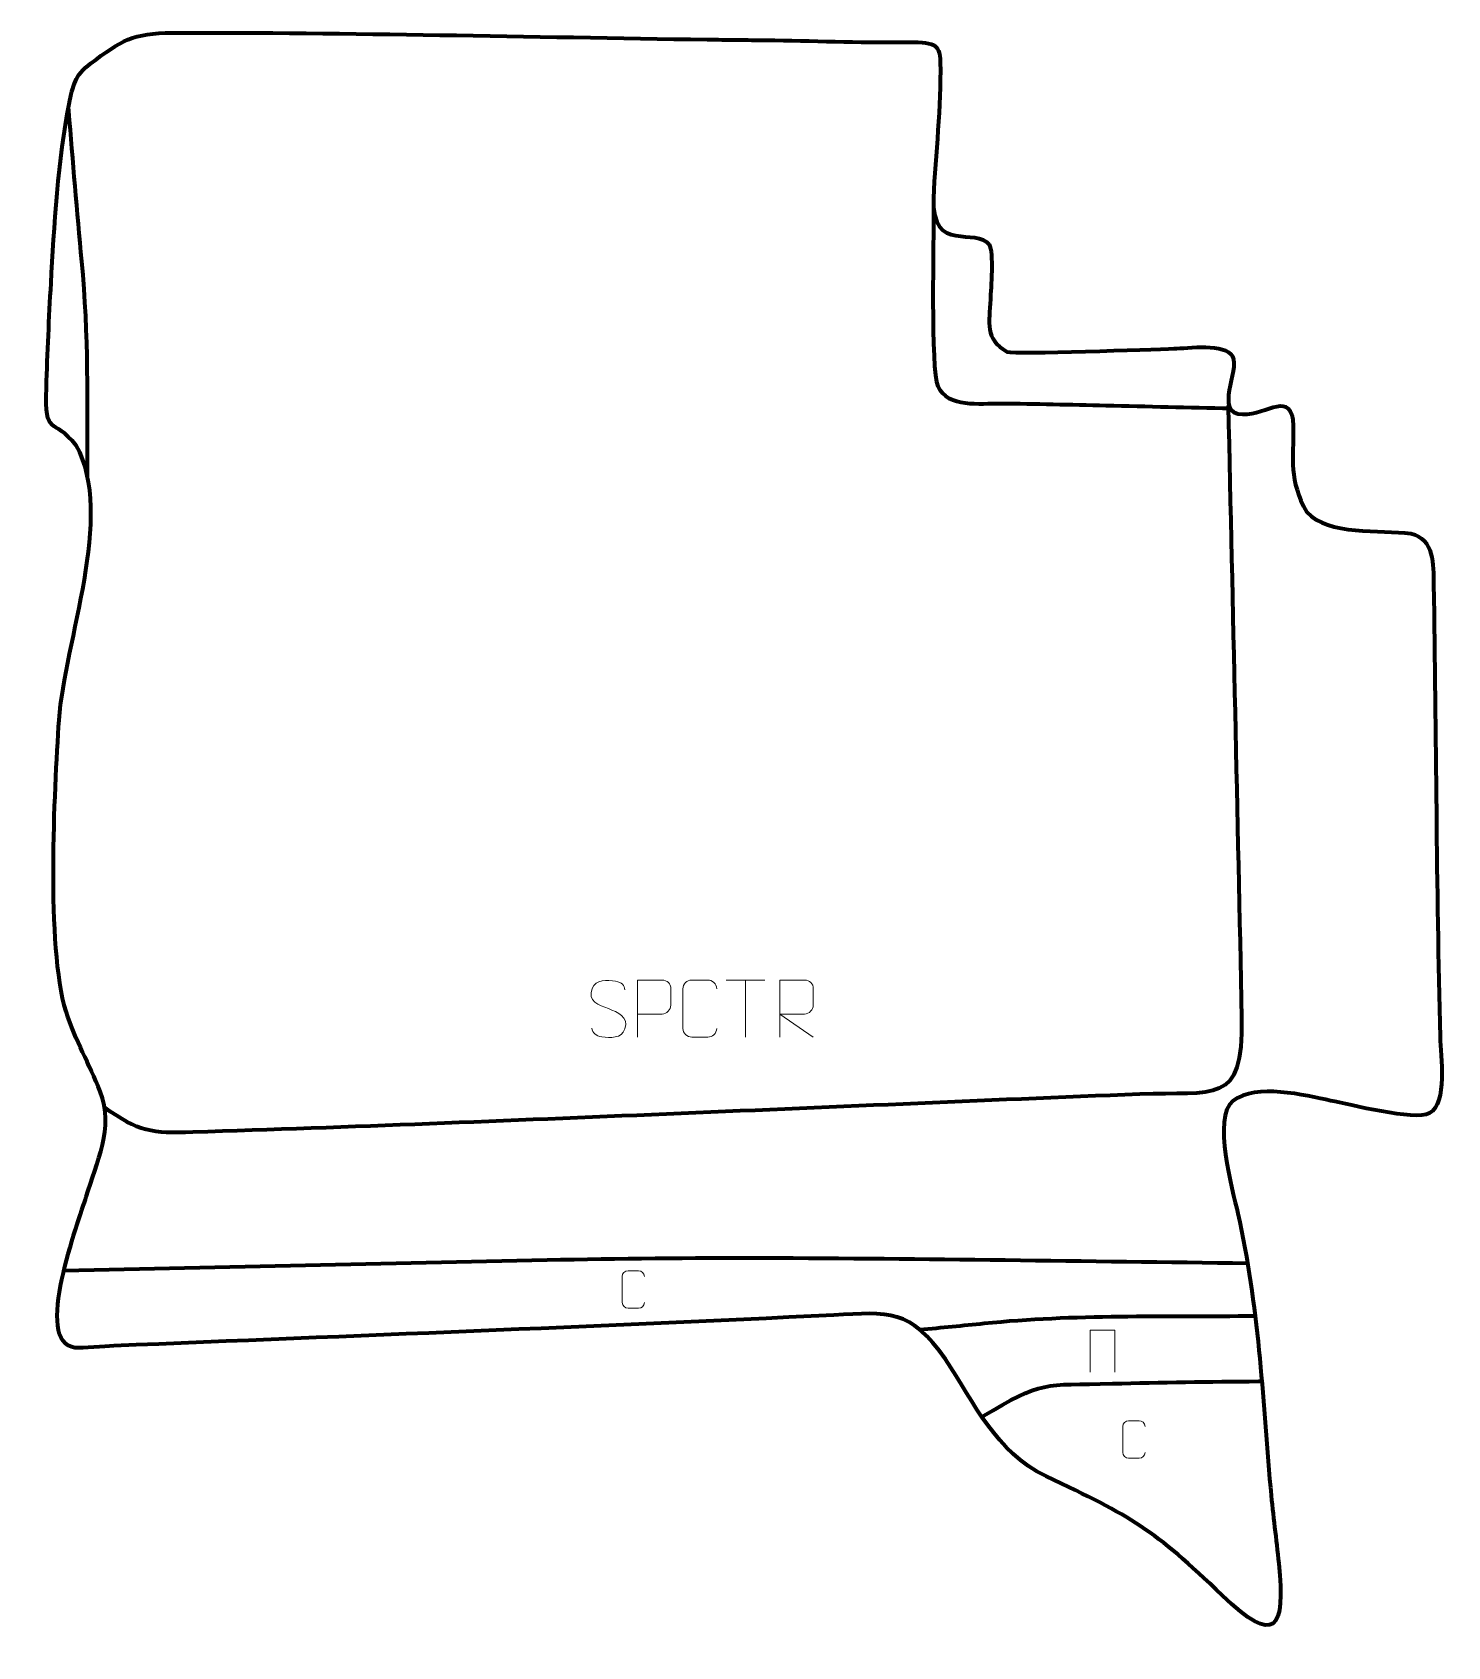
# Model space of a CAD drawing. Header units: millimetres. Extents: x -573 to 46, y 105 to 812.
import ezdxf

# ---------------------------------------------------------------- set-up
doc = ezdxf.new("R2010")
doc.units = ezdxf.units.MM
doc.header["$MEASUREMENT"] = 0
doc.layers.add('layer 2', color=7, linetype='Continuous')
doc.layers.add('layer 3', color=7, linetype='Continuous')

msp = doc.modelspace()

# ---------------------------------------------------------------- linework, layer by layer
at = {"layer": 'layer 2', "color": 142, "lineweight": 158}
for points, knots in [([(-548.9658, 617.3891), (-549.0851, 649.7629), (-548.3218, 679.127), (-551.4661, 711.6001), (-551.4661, 711.6001), (-553.5837, 733.4695), (-555.2859, 755.5585), (-557.1631, 777.468), (-557.1631, 777.468), (-557.1631, 777.468), (-557.2921, 778.9733), (-557.2921, 778.9733)], [0, 0, 0, 0, 0.25, 0.25, 0.25, 0.25, 0.5, 0.5, 0.5, 0.5, 1, 1, 1, 1]), ([(-178.6767, 734.7051), (-178.6544, 722.413), (-180.0921, 663.9419), (-176.8902, 657.0402), (-176.8902, 657.0402), (-172.4451, 647.4588), (-158.3333, 649.5389), (-149.5162, 649.4743), (-149.5162, 649.4743), (-134.1134, 649.3613), (-118.6691, 648.947), (-103.2676, 648.5952), (-103.2676, 648.5952), (-85.1408, 648.1688), (-67.0135, 647.7512), (-48.8863, 647.3444)], [0, 0, 0, 0, 0.2, 0.2, 0.2, 0.2, 0.4, 0.4, 0.4, 0.4, 0.6, 0.6, 0.6, 0.6, 1, 1, 1, 1]), ([(-49.7791, 648.5884), (-47.8328, 559.1963), (-45.7109, 469.798), (-43.9182, 380.4039), (-43.9182, 380.4039), (-43.1407, 341.635), (-55.8408, 348.4628), (-88.497, 347.1549), (-88.497, 347.1549), (-226.5552, 341.6139), (-364.7741, 334.9864), (-502.846, 330.4759), (-502.846, 330.4759), (-520.7529, 329.8909), (-526.701, 330.6935), (-541.5435, 341.346)], [0, 0, 0, 0, 0.2, 0.2, 0.2, 0.2, 0.4, 0.4, 0.4, 0.4, 0.6, 0.6, 0.6, 0.6, 1, 1, 1, 1]), ([(-41.2938, 273.107), (-111.8981, 273.904), (-182.7895, 275.1545), (-253.3656, 275.3742), (-253.3656, 275.3742), (-284.8739, 275.4723), (-316.3594, 275.159), (-347.8603, 274.4751), (-347.8603, 274.4751), (-418.351, 272.929), (-488.8421, 271.4001), (-559.3329, 269.8602)], [0, 0, 0, 0, 0.25, 0.25, 0.25, 0.25, 0.5, 0.5, 0.5, 0.5, 1, 1, 1, 1]), ([(-37.9902, 250.0001), (-77.5128, 249.5834), (-117.2257, 250.8108), (-156.5933, 246.7439), (-156.5933, 246.7439), (-165.9613, 245.7761), (-175.2958, 244.8962), (-184.6719, 244.0258)], [0, 0, 0, 0, 0.33333333, 0.33333333, 0.33333333, 0.33333333, 1, 1, 1, 1]), ([(-157.5512, 205.9534), (-130.4625, 222.0614), (-131.0576, 219.7451), (-100.3788, 220.4928), (-100.3788, 220.4928), (-79.109, 221.0566), (-57.841, 221.3327), (-36.5653, 221.5224), (-36.5653, 221.5224), (-36.5653, 221.5224), (-35.0845, 221.5366), (-35.0845, 221.5366)], [0, 0, 0, 0, 0.25, 0.25, 0.25, 0.25, 0.5, 0.5, 0.5, 0.5, 1, 1, 1, 1])]:
    msp.add_open_spline(points, degree=3, knots=knots, dxfattribs=at)
at = {"layer": 'layer 3', "color": 242, "lineweight": 158}
msp.add_open_spline([(-277.7599, 808.7407), (-355.6516, 809.822), (-433.9016, 811.8945), (-511.7663, 811.7124), (-511.7663, 811.7124), (-529.1946, 811.4907), (-534.1377, 808.3839), (-547.6677, 798.1905), (-547.6677, 798.1905), (-554.6365, 792.9401), (-555.2385, 788.862), (-556.989, 780.4589), (-556.989, 780.4589), (-561.8299, 757.2206), (-563.5666, 726.0319), (-564.932, 702.0941), (-564.932, 702.0941), (-565.8004, 686.8672), (-566.4816, 671.6044), (-566.9721, 656.3597), (-566.9721, 656.3597), (-567.687, 633.9167), (-564.0182, 644.0121), (-553.8839, 631.0061), (-553.8839, 631.0061), (-536.8032, 600.5149), (-559.0058, 544.9848), (-561.4036, 511.0538), (-561.4036, 511.0538), (-563.463, 479.2057), (-567.0238, 412.3292), (-558.3839, 383.3617), (-558.3839, 383.3617), (-554.1599, 370.3778), (-548.2648, 360.5272), (-543.4577, 348.3252), (-543.4577, 348.3252), (-537.17, 332.3646), (-544.9855, 317.4342), (-549.5661, 302.1852), (-549.5661, 302.1852), (-552.6806, 292.0922), (-573.141, 238.0158), (-554.3852, 236.1976), (-554.3852, 236.1976), (-550.981, 235.8676), (-541.6922, 236.8254), (-537.511, 237.0004), (-537.511, 237.0004), (-432.5622, 241.3889), (-327.3209, 245.2616), (-222.4348, 250.4823), (-222.4348, 250.4823), (-198.2137, 251.7884), (-189.0404, 253.3009), (-173.495, 231.1619), (-173.495, 231.1619), (-160.5375, 211.746), (-151.672, 190.5749), (-129.4782, 179.9559), (-129.4782, 179.9559), (-92.0934, 162.2517), (-82.2388, 156.6722), (-52.3002, 127.7946), (-52.3002, 127.7946), (-29.0258, 105.3448), (-24.651, 112.9697), (-27.6761, 141.7897), (-27.6761, 141.7897), (-28.7863, 152.3672), (-30.172, 162.9103), (-31.1777, 173.5023), (-31.1777, 173.5023), (-31.1777, 173.5023), (-31.3222, 175.0239), (-31.3222, 175.0239), (-31.3222, 175.0239), (-34.8339, 216.085), (-36.4945, 254.3581), (-45.5229, 294.9097), (-45.5229, 294.9097), (-47.9012, 305.2887), (-56.9921, 336.8962), (-47.6137, 344.1962), (-47.6137, 344.1962), (-37.4278, 352.1246), (-16.4631, 346.6622), (-4.8252, 344.3019), (-4.8252, 344.3019), (2.9342, 342.7122), (32.0652, 335.3878), (38.258, 338.7807), (38.258, 338.7807), (46.2826, 343.1774), (43.1348, 363.8104), (42.9183, 372.1606), (42.9183, 372.1606), (41.2664, 438.2171), (41.2171, 504.1672), (40.1072, 570.1975), (40.1072, 570.1975), (39.9609, 578.9052), (40.4285, 590.297), (30.1677, 592.502), (30.1677, 592.502), (16.6599, 594.2702), (-6.0133, 591.5137), (-15.3977, 601.8917), (-15.3977, 601.8917), (-23.3671, 615.9335), (-21.2273, 624.8214), (-21.2954, 639.6176), (-21.2954, 639.6176), (-21.975, 655.9614), (-32.4506, 644.3844), (-43.4792, 644.695), (-43.4792, 644.695), (-56.4604, 645.0605), (-44.6085, 664.0932), (-47.8602, 670.0451), (-47.8602, 670.0451), (-51.1021, 675.9792), (-67.3239, 673.6451), (-73.6095, 673.4496), (-73.6095, 673.4496), (-83.1974, 673.1496), (-142.6893, 670.851), (-146.5549, 672.0808), (-146.5549, 672.0808), (-156.5194, 677.6321), (-154.3097, 684.8531), (-153.8538, 695.0086), (-153.8538, 695.0086), (-153.6541, 699.4571), (-152.2978, 715.8703), (-154.4121, 718.9532), (-154.4121, 718.9532), (-159.8099, 726.8243), (-179.666, 714.8432), (-178.7776, 739.2583), (-178.7776, 739.2583), (-177.9269, 758.4756), (-175.3383, 779.6782), (-175.8053, 798.6371), (-175.8053, 798.6371), (-175.926, 803.5369), (-176.8245, 805.1045), (-178.6562, 806.1896), (-178.6562, 806.1896), (-181.1794, 807.6842), (-185.4378, 807.5527), (-191.5463, 807.5141), (-191.5463, 807.5141), (-211.5852, 807.3873), (-231.9217, 808.1972), (-252.0029, 808.4463), (-252.0029, 808.4463), (-260.5871, 808.5474), (-269.1768, 808.6149), (-277.7599, 808.7407)], degree=3, knots=[0, 0, 0, 0, 0.02439024, 0.02439024, 0.02439024, 0.02439024, 0.04878049, 0.04878049, 0.04878049, 0.04878049, 0.07317073, 0.07317073, 0.07317073, 0.07317073, 0.09756098, 0.09756098, 0.09756098, 0.09756098, 0.12195122, 0.12195122, 0.12195122, 0.12195122, 0.14634146, 0.14634146, 0.14634146, 0.14634146, 0.17073171, 0.17073171, 0.17073171, 0.17073171, 0.19512195, 0.19512195, 0.19512195, 0.19512195, 0.2195122, 0.2195122, 0.2195122, 0.2195122, 0.24390244, 0.24390244, 0.24390244, 0.24390244, 0.26829268, 0.26829268, 0.26829268, 0.26829268, 0.29268293, 0.29268293, 0.29268293, 0.29268293, 0.31707317, 0.31707317, 0.31707317, 0.31707317, 0.34146341, 0.34146341, 0.34146341, 0.34146341, 0.36585366, 0.36585366, 0.36585366, 0.36585366, 0.3902439, 0.3902439, 0.3902439, 0.3902439, 0.41463415, 0.41463415, 0.41463415, 0.41463415, 0.43902439, 0.43902439, 0.43902439, 0.43902439, 0.46341463, 0.46341463, 0.46341463, 0.46341463, 0.48780488, 0.48780488, 0.48780488, 0.48780488, 0.51219512, 0.51219512, 0.51219512, 0.51219512, 0.53658537, 0.53658537, 0.53658537, 0.53658537, 0.56097561, 0.56097561, 0.56097561, 0.56097561, 0.58536585, 0.58536585, 0.58536585, 0.58536585, 0.6097561, 0.6097561, 0.6097561, 0.6097561, 0.63414634, 0.63414634, 0.63414634, 0.63414634, 0.65853659, 0.65853659, 0.65853659, 0.65853659, 0.68292683, 0.68292683, 0.68292683, 0.68292683, 0.70731707, 0.70731707, 0.70731707, 0.70731707, 0.73170732, 0.73170732, 0.73170732, 0.73170732, 0.75609756, 0.75609756, 0.75609756, 0.75609756, 0.7804878, 0.7804878, 0.7804878, 0.7804878, 0.80487805, 0.80487805, 0.80487805, 0.80487805, 0.82926829, 0.82926829, 0.82926829, 0.82926829, 0.85365854, 0.85365854, 0.85365854, 0.85365854, 0.87804878, 0.87804878, 0.87804878, 0.87804878, 0.90243902, 0.90243902, 0.90243902, 0.90243902, 0.92682927, 0.92682927, 0.92682927, 0.92682927, 0.95121951, 0.95121951, 0.95121951, 0.95121951, 1, 1, 1, 1], dxfattribs=at)
at = {"layer": 'layer 3', "color": 250, "lineweight": 9}
for points, knots in [([(-321.0199, 384.6243), (-325.2682, 386.0947), (-330.1763, 387.8905), (-328.1712, 393.4108), (-328.1712, 393.4108), (-326.6677, 397.5507), (-321.4541, 397.1622), (-317.8505, 396.5611), (-317.8505, 396.5611), (-314.9899, 396.0839), (-314.1252, 394.8707), (-313.8146, 392.7866)], [0, 0, 0, 0, 0.25, 0.25, 0.25, 0.25, 0.5, 0.5, 0.5, 0.5, 1, 1, 1, 1]), ([(-308.352, 372.1475), (-308.352, 372.1475), (-308.352, 397.1011), (-308.352, 397.1011), (-308.352, 397.1011), (-304.757, 397.1011), (-301.1617, 397.1011), (-297.5663, 397.1011), (-297.5663, 397.1011), (-295.2411, 397.0632), (-293.6837, 395.5731), (-293.6879, 393.207), (-293.6879, 393.207), (-293.6883, 391.1713), (-293.6883, 388.112), (-293.6879, 386.076), (-293.6879, 386.076), (-293.6944, 384.2006), (-295.5066, 382.2587), (-297.5162, 382.2396), (-297.5162, 382.2396), (-297.5162, 382.2396), (-308.352, 382.2396), (-308.352, 382.2396)], [0, 0, 0, 0, 0.14285714, 0.14285714, 0.14285714, 0.14285714, 0.28571429, 0.28571429, 0.28571429, 0.28571429, 0.42857143, 0.42857143, 0.42857143, 0.42857143, 0.57142857, 0.57142857, 0.57142857, 0.57142857, 0.71428571, 0.71428571, 0.71428571, 0.71428571, 1, 1, 1, 1]), ([(-273.5969, 375.9653), (-273.7367, 373.6419), (-275.4139, 372.1623), (-277.5616, 372.1515), (-277.5616, 372.1515), (-279.8935, 372.1519), (-282.2254, 372.1519), (-284.5569, 372.1515), (-284.5569, 372.1515), (-286.4819, 372.0461), (-288.454, 373.9306), (-288.4428, 375.9479), (-288.4428, 375.9479), (-288.4424, 381.718), (-288.4424, 387.4877), (-288.4428, 393.257), (-288.4428, 393.257), (-288.4386, 395.3951), (-286.6919, 397.1143), (-284.5395, 397.1008), (-284.5395, 397.1008), (-282.2138, 397.1008), (-279.8877, 397.1008), (-277.5616, 397.1008), (-277.5616, 397.1008), (-275.615, 397.1363), (-273.6236, 395.6448), (-273.5969, 393.2072)], [0, 0, 0, 0, 0.125, 0.125, 0.125, 0.125, 0.25, 0.25, 0.25, 0.25, 0.375, 0.375, 0.375, 0.375, 0.5, 0.5, 0.5, 0.5, 0.625, 0.625, 0.625, 0.625, 0.75, 0.75, 0.75, 0.75, 1, 1, 1, 1]), ([(-246.0051, 372.1476), (-246.0051, 372.1476), (-246.0051, 397.1011), (-246.0051, 397.1011), (-246.0051, 397.1011), (-242.4103, 397.1011), (-238.8148, 397.1011), (-235.2196, 397.1011), (-235.2196, 397.1011), (-232.8943, 397.0634), (-231.337, 395.5734), (-231.3411, 393.207), (-231.3411, 393.207), (-231.3415, 391.1715), (-231.3415, 388.1121), (-231.3411, 386.0761), (-231.3411, 386.0761), (-231.3476, 384.2006), (-233.1599, 382.2588), (-235.1694, 382.2397), (-235.1694, 382.2397), (-235.1694, 382.2397), (-246.0051, 382.2397), (-246.0051, 382.2397), (-246.0051, 382.2397), (-246.0051, 382.2397), (-231.3504, 372.1476), (-231.3504, 372.1476)], [0, 0, 0, 0, 0.125, 0.125, 0.125, 0.125, 0.25, 0.25, 0.25, 0.25, 0.375, 0.375, 0.375, 0.375, 0.5, 0.5, 0.5, 0.5, 0.625, 0.625, 0.625, 0.625, 0.75, 0.75, 0.75, 0.75, 1, 1, 1, 1]), ([(-321.0199, 384.6242), (-317.0013, 382.9775), (-311.9718, 381.0892), (-313.8058, 375.7289), (-313.8058, 375.7289), (-315.2656, 371.4625), (-320.1764, 371.7192), (-323.9025, 372.2739), (-323.9025, 372.2739), (-326.6525, 372.6837), (-327.8734, 373.8972), (-328.2514, 376.0094)], [0, 0, 0, 0, 0.25, 0.25, 0.25, 0.25, 0.5, 0.5, 0.5, 0.5, 1, 1, 1, 1]), ([(-305.237, 255.9807), (-305.3288, 254.4554), (-306.4298, 253.4841), (-307.8398, 253.477), (-307.8398, 253.477), (-309.3706, 253.4772), (-310.9015, 253.4772), (-312.432, 253.477), (-312.432, 253.477), (-313.6958, 253.4078), (-314.9904, 254.6449), (-314.9831, 255.9693), (-314.9831, 255.9693), (-314.9828, 259.7572), (-314.9828, 263.5449), (-314.9831, 267.3323), (-314.9831, 267.3323), (-314.9803, 268.736), (-313.8336, 269.8646), (-312.4206, 269.8558), (-312.4206, 269.8558), (-310.8939, 269.8558), (-309.3668, 269.8558), (-307.8398, 269.8558), (-307.8398, 269.8558), (-306.5618, 269.8791), (-305.2545, 268.8999), (-305.237, 267.2996)], [0, 0, 0, 0, 0.125, 0.125, 0.125, 0.125, 0.25, 0.25, 0.25, 0.25, 0.375, 0.375, 0.375, 0.375, 0.5, 0.5, 0.5, 0.5, 0.625, 0.625, 0.625, 0.625, 0.75, 0.75, 0.75, 0.75, 1, 1, 1, 1]), ([(-110.1897, 225.4839), (-110.1897, 225.4839), (-110.1897, 243.8716), (-110.1897, 243.8716), (-110.1897, 243.8716), (-110.1897, 243.8716), (-99.3972, 243.8716), (-99.3972, 243.8716), (-99.3972, 243.8716), (-99.3972, 243.8716), (-99.3972, 225.4839), (-99.3972, 225.4839)], [0, 0, 0, 0, 0.25, 0.25, 0.25, 0.25, 0.5, 0.5, 0.5, 0.5, 1, 1, 1, 1]), ([(-86.1619, 190.364), (-86.2537, 188.8387), (-87.3547, 187.8674), (-88.7647, 187.8603), (-88.7647, 187.8603), (-90.2955, 187.8605), (-91.8264, 187.8605), (-93.3569, 187.8603), (-93.3569, 187.8603), (-94.6207, 187.7911), (-95.9153, 189.0282), (-95.908, 190.3526), (-95.908, 190.3526), (-95.9077, 194.1405), (-95.9077, 197.9282), (-95.908, 201.7156), (-95.908, 201.7156), (-95.9052, 203.1193), (-94.7585, 204.2479), (-93.3455, 204.2391), (-93.3455, 204.2391), (-91.8188, 204.2391), (-90.2917, 204.2391), (-88.7647, 204.2391), (-88.7647, 204.2391), (-87.4867, 204.2624), (-86.1794, 203.2832), (-86.1619, 201.6829)], [0, 0, 0, 0, 0.125, 0.125, 0.125, 0.125, 0.25, 0.25, 0.25, 0.25, 0.375, 0.375, 0.375, 0.375, 0.5, 0.5, 0.5, 0.5, 0.625, 0.625, 0.625, 0.625, 0.75, 0.75, 0.75, 0.75, 1, 1, 1, 1])]:
    msp.add_open_spline(points, degree=3, knots=knots, dxfattribs=at)
for points in [[(-269.5135, 397.0776), (-269.5135, 397.0776), (-252.5263, 397.0776), (-252.5263, 397.0776)], [(-261.0197, 372.1476), (-261.0197, 372.1476), (-261.0197, 397.1011), (-261.0197, 397.1011)]]:
    msp.add_open_spline(points, degree=3, dxfattribs=at)

doc.saveas('drawing.dxf')
